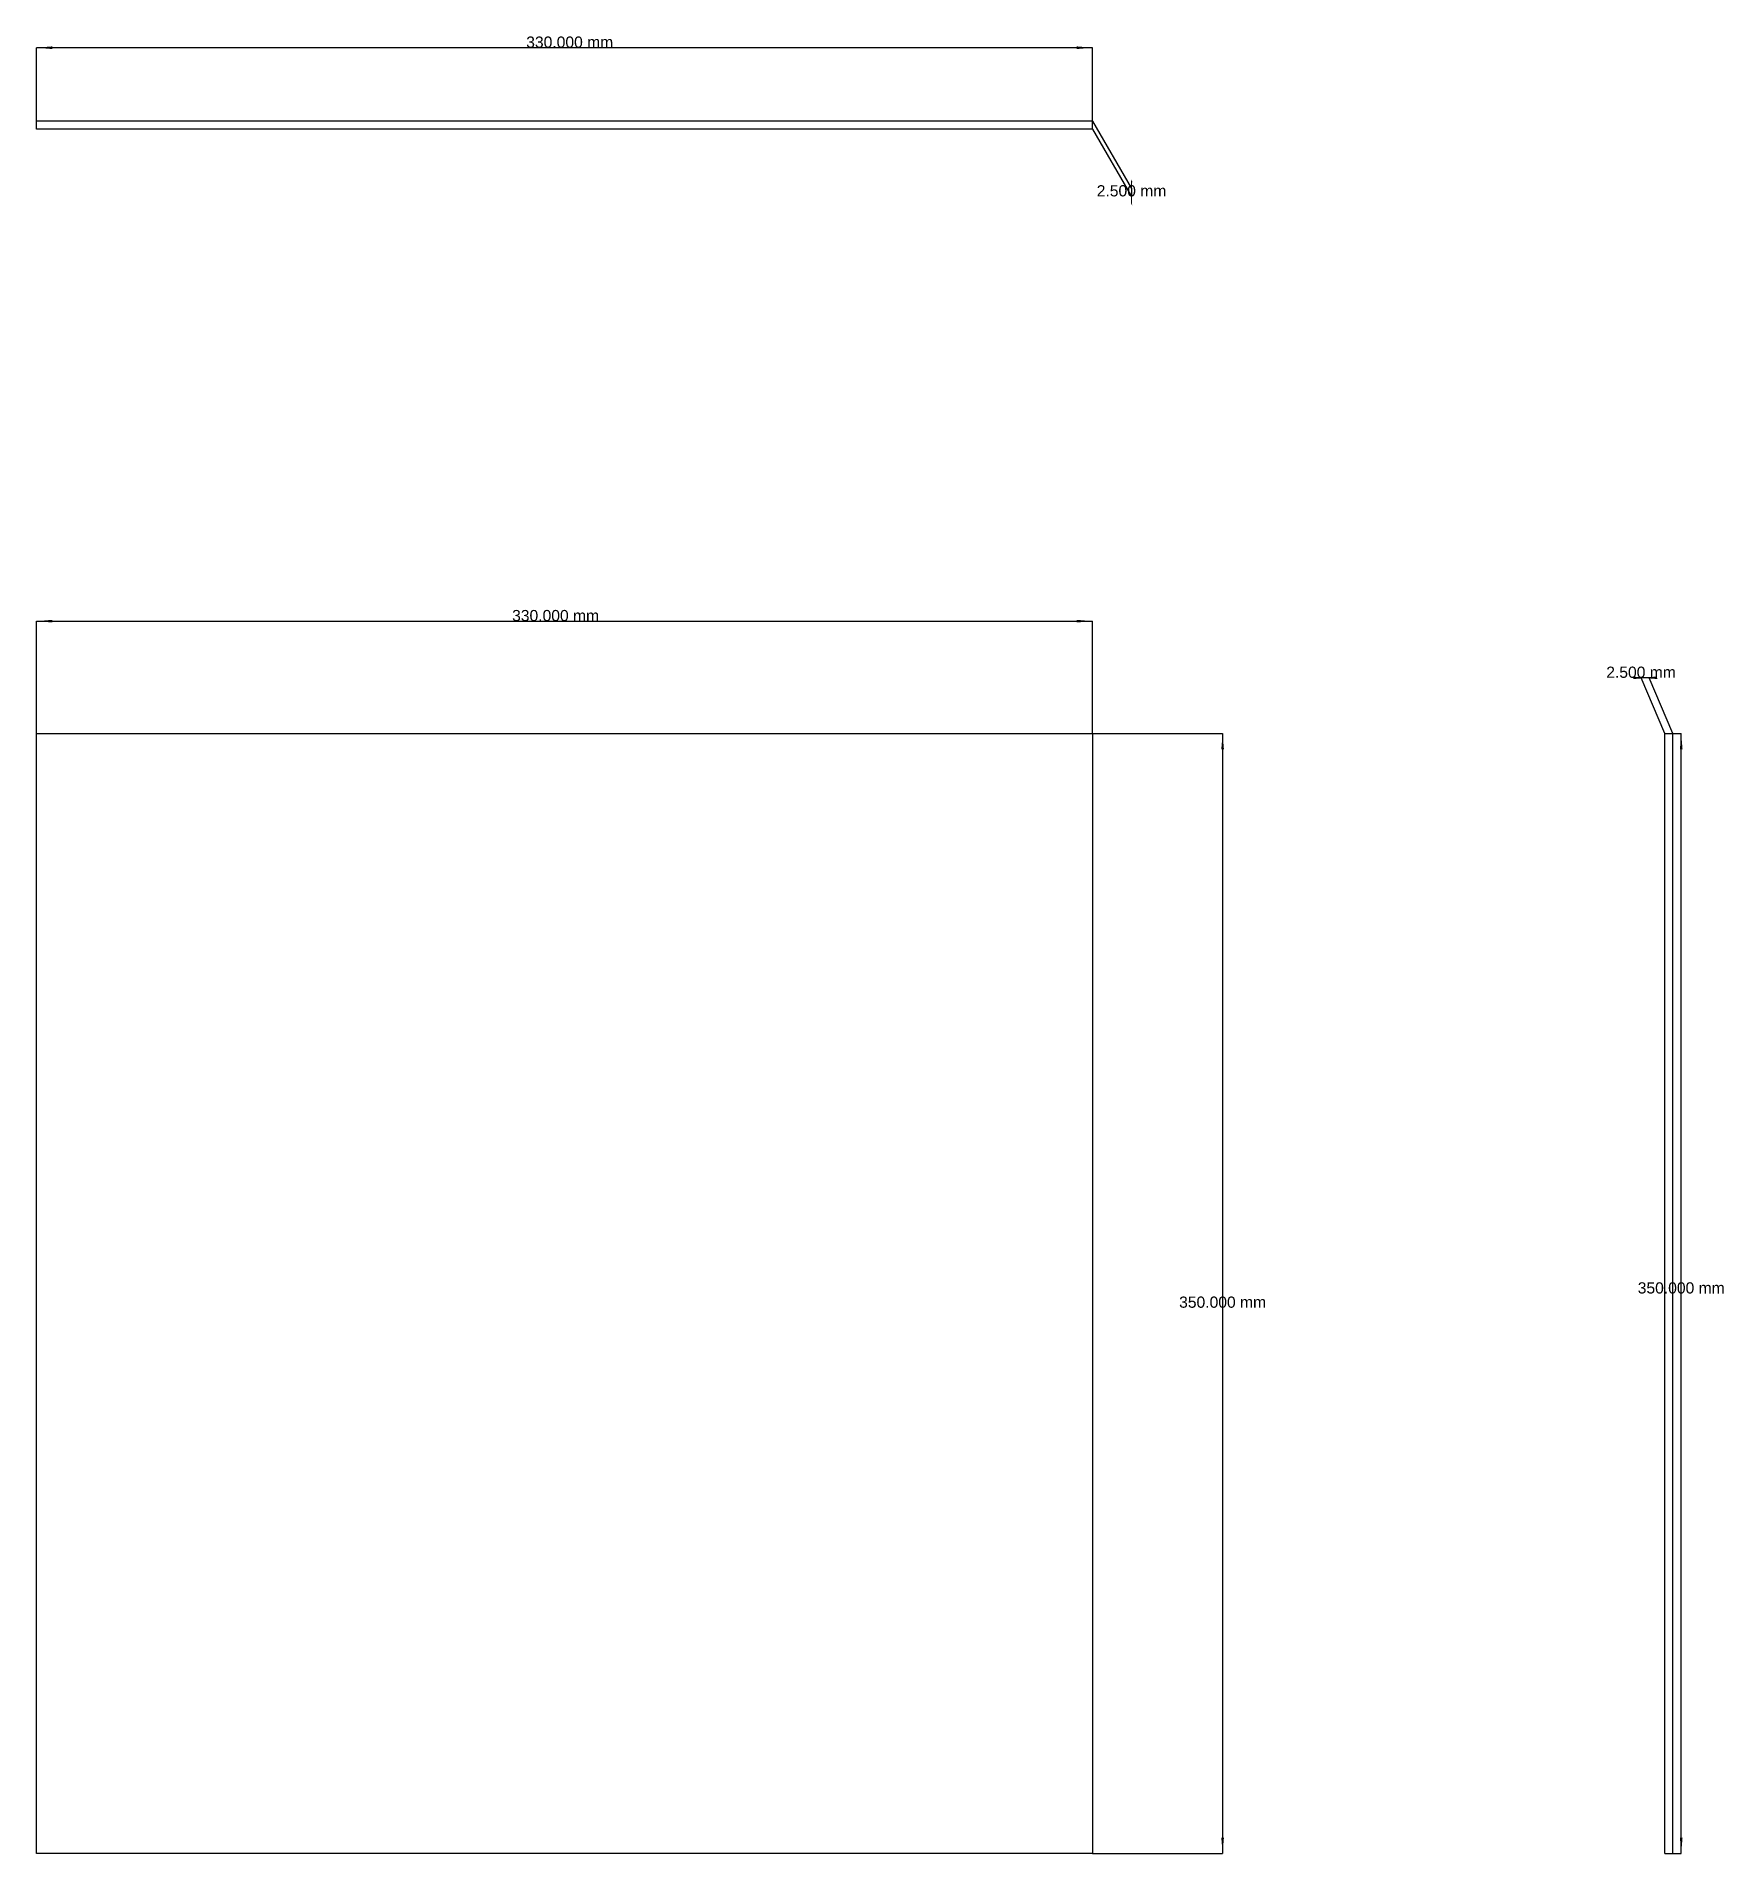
# Model space of a CAD drawing. Extents: x 108 to 1142, y 123 to 804.
# Drawn here: x 108 to 636, y 123 to 691 of the extents above; entities that cross this region are included whole.
import ezdxf
from ezdxf.enums import TextEntityAlignment as Align

# ---------------------------------------------------------------- set-up
doc = ezdxf.new("R2010")
doc.units = 0
doc.layers.get('0').update_dxf_attribs({"linetype": 'CONTINUOUS'})
for name, color, linetype in [('Dimension032', 7, 'CONTINUOUS'), ('Dimension033', 7, 'CONTINUOUS'), ('Dimension034', 7, 'CONTINUOUS'), ('Dimension035', 7, 'CONTINUOUS'), ('Dimension036', 7, 'CONTINUOUS'), ('Dimension037', 7, 'CONTINUOUS'), ('ProjItem015', 7, 'CONTINUOUS'), ('ProjItem016', 7, 'CONTINUOUS'), ('ProjItem017', 7, 'CONTINUOUS')]:
    doc.layers.add(name, color=color, linetype=linetype)
doc.styles.get("Standard").update_dxf_attribs({"font": 'arial.ttf'})
doc.dimstyles.get("Standard").update_dxf_attribs({"dimscale": 0, "dimtxt": 2.5, "dimasz": 2.5, "dimexe": 1.25, "dimexo": 0.625, "dimtad": 1, "dimtxsty": 'STANDARD', "dimcen": 2.5, "dimazin": 3, "dimtfac": 1, "dimtmove": 0, "dimatfit": 3})

# ---------------------------------------------------------------- blocks, each defined once
blk = doc.blocks.new('*Dimension032')
at = {"color": 0}
for points in [[(113.478, 508.066), (113.478, 508.899), (108.478, 508.482)], [(433.478, 508.066), (433.478, 508.899), (438.478, 508.482)]]:
    blk.add_solid(points, dxfattribs=at)
at = {"layer": 'Dimension032'}
for p, q in [((108.478, 473.435), (108.478, 508.482)), ((108.478, 508.482), (438.478, 508.482)), ((438.478, 473.435), (438.478, 508.482))]:
    blk.add_line(p, q, dxfattribs=at)
blk.add_text('330.000 mm', height=3.5, dxfattribs=at).set_placement((270.697, 508.482), align=Align.CENTER)
blk = doc.blocks.new('*Dimension033')
at = {"color": 0}
for points in [[(478.66, 468.435), (479.493, 468.435), (479.076, 473.435)], [(478.66, 128.435), (479.493, 128.435), (479.076, 123.435)]]:
    blk.add_solid(points, dxfattribs=at)
at = {"layer": 'Dimension033'}
for p, q in [((438.478, 473.435), (479.076, 473.435)), ((479.076, 473.435), (479.076, 123.435)), ((438.478, 123.435), (479.076, 123.435))]:
    blk.add_line(p, q, dxfattribs=at)
blk.add_text('350.000 mm', height=3.5, dxfattribs=at).set_placement((479.076, 293.985), align=Align.CENTER)
blk = doc.blocks.new('*Dimension034')
at = {"color": 0}
for points in [[(607.459, 490.404), (607.13, 491.17), (612.295, 490.787)], [(614.959, 490.404), (614.63, 491.17), (609.795, 490.787)]]:
    blk.add_solid(points, dxfattribs=at)
at = {"layer": 'Dimension034'}
for p, q in [((617.228, 473.435), (609.795, 490.787)), ((612.295, 490.787), (609.795, 490.787)), ((619.728, 473.435), (612.295, 490.787))]:
    blk.add_line(p, q, dxfattribs=at)
blk.add_text('2.500 mm', height=3.5, dxfattribs=at).set_placement((609.795, 490.787), align=Align.CENTER)
blk = doc.blocks.new('*Dimension035')
at = {"color": 0}
for points in [[(621.928, 468.435), (622.761, 468.435), (622.345, 473.435)], [(621.928, 128.435), (622.761, 128.435), (622.345, 123.435)]]:
    blk.add_solid(points, dxfattribs=at)
at = {"layer": 'Dimension035'}
for p, q in [((619.728, 473.435), (622.345, 473.435)), ((622.345, 123.435), (622.345, 473.435)), ((619.728, 123.435), (622.345, 123.435))]:
    blk.add_line(p, q, dxfattribs=at)
blk.add_text('350.000 mm', height=3.5, dxfattribs=at).set_placement((622.345, 298.435), align=Align.CENTER)
blk = doc.blocks.new('*Dimension036')
at = {"color": 0}
for points in [[(113.478, 687.225), (113.478, 688.058), (108.478, 687.642)], [(433.478, 687.225), (433.478, 688.058), (438.478, 687.642)]]:
    blk.add_solid(points, dxfattribs=at)
at = {"layer": 'Dimension036'}
for p, q in [((108.478, 664.685), (108.478, 687.642)), ((438.478, 687.642), (108.478, 687.642)), ((438.478, 664.685), (438.478, 687.642))]:
    blk.add_line(p, q, dxfattribs=at)
blk.add_text('330.000 mm', height=3.5, dxfattribs=at).set_placement((275.111, 687.642), align=Align.CENTER)
blk = doc.blocks.new('*Dimension037')
at = {"color": 0}
for points in [[(450.412, 646.554), (450.829, 645.832), (450.62, 641.193)], [(450.412, 639.054), (450.829, 638.332), (450.62, 643.693)]]:
    blk.add_solid(points, dxfattribs=at)
at = {"layer": 'Dimension037'}
for p, q in [((438.478, 664.685), (450.62, 643.693)), ((438.478, 662.185), (450.62, 641.193)), ((450.62, 643.693), (450.62, 641.193))]:
    blk.add_line(p, q, dxfattribs=at)
blk.add_text('2.500 mm', height=3.5, dxfattribs=at).set_placement((450.62, 641.193), align=Align.CENTER)

msp = doc.modelspace()

# ---------------------------------------------------------------- linework, layer by layer
at = {"layer": 'ProjItem015'}
for p, q in [((108.478, 473.435), (438.478, 473.435)), ((108.478, 123.435), (108.478, 473.435)), ((438.478, 473.435), (438.478, 123.435)), ((438.478, 123.435), (108.478, 123.435))]:
    msp.add_line(p, q, dxfattribs=at)
at = {"layer": 'ProjItem016'}
for p, q in [((108.478, 662.185), (108.478, 664.685)), ((438.478, 664.685), (108.478, 664.685)), ((438.478, 662.185), (438.478, 664.685)), ((438.478, 662.185), (108.478, 662.185))]:
    msp.add_line(p, q, dxfattribs=at)
at = {"layer": 'ProjItem017'}
for p, q in [((617.228, 473.435), (619.728, 473.435)), ((617.228, 123.435), (617.228, 473.435)), ((619.728, 123.435), (619.728, 473.435)), ((617.228, 123.435), (619.728, 123.435))]:
    msp.add_line(p, q, dxfattribs=at)

# ---------------------------------------------------------------- dimensions: what is measured, and where the dimension line sits
at = {"layer": 'Dimension032'}
dim = msp.add_aligned_dim(p1=(108.478, 473.435), p2=(438.478, 473.435), distance=35.047, text='330.000 mm', dimstyle='STANDARD', dxfattribs=at)
dim.commit()
dim.dimension.update_dxf_attribs({"geometry": '*Dimension032', "text_midpoint": (270.697, 513.482)})
at = {"layer": 'Dimension033'}
dim = msp.add_aligned_dim(p1=(438.478, 473.435), p2=(438.478, 123.435), distance=40.598, text='350.000 mm', dimstyle='STANDARD', dxfattribs=at)
dim.commit()
dim.dimension.update_dxf_attribs({"geometry": '*Dimension033', "text_midpoint": (474.076, 293.985)})
at = {"layer": 'Dimension034'}
dim = msp.add_aligned_dim(p1=(619.728, 473.435), p2=(617.228, 473.435), distance=-17.352, text='2.500 mm', dimstyle='STANDARD', dxfattribs=at)
dim.commit()
dim.dimension.update_dxf_attribs({"geometry": '*Dimension034', "text_midpoint": (609.795, 485.787)})
at = {"layer": 'Dimension035'}
dim = msp.add_aligned_dim(p1=(619.728, 123.435), p2=(619.728, 473.435), distance=-2.617, text='350.000 mm', dimstyle='STANDARD', dxfattribs=at)
dim.commit()
dim.dimension.update_dxf_attribs({"geometry": '*Dimension035', "text_midpoint": (627.345, 298.435)})
at = {"layer": 'Dimension036'}
dim = msp.add_aligned_dim(p1=(438.478, 664.685), p2=(108.478, 664.685), distance=-22.957, text='330.000 mm', dimstyle='STANDARD', dxfattribs=at)
dim.commit()
dim.dimension.update_dxf_attribs({"geometry": '*Dimension036', "text_midpoint": (275.111, 682.642)})
at = {"layer": 'Dimension037'}
dim = msp.add_aligned_dim(p1=(438.478, 664.685), p2=(438.478, 662.185), distance=12.142, text='2.500 mm', dimstyle='STANDARD', dxfattribs=at)
dim.commit()
dim.dimension.update_dxf_attribs({"geometry": '*Dimension037', "text_midpoint": (445.62, 641.193)})

doc.saveas('drawing.dxf')
